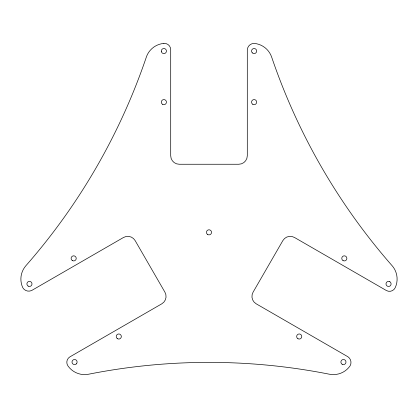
<?xml version="1.0" encoding="UTF-8"?>
<svg xmlns="http://www.w3.org/2000/svg" width="418" height="418" viewBox="0 0 418 418"><rect width="100%" height="100%" fill="white"/><g stroke="black" fill="none" stroke-linecap="round" stroke-linejoin="round"><path stroke-width="0.63" d="M163.877 43.404A20.336 20.336 0 0 0 150.219 50.348L149.007 51.895A20.336 20.336 0 0 0 146.331 57.125A618.264 618.264 0 0 1 25.926 265.676A20.351 20.351 0 0 0 22.812 287.746A6.819 6.819 0 0 0 31.789 290.426L123.514 237.471A8.512 8.512 0 0 1 135.139 240.585L164.927 292.182A8.512 8.512 0 0 1 161.813 303.808L69.952 356.841A6.296 6.296 0 0 0 67.92 365.875A20.357 20.357 0 0 0 80.778 374.241L82.727 374.518A20.357 20.357 0 0 0 88.595 374.22A618.264 618.264 0 0 1 329.405 374.22A20.357 20.357 0 0 0 350.08 365.875A6.819 6.819 0 0 0 347.912 356.763L256.187 303.808A8.512 8.512 0 0 1 253.073 292.182L282.861 240.585A8.512 8.512 0 0 1 294.486 237.471L386.347 290.505A6.296 6.296 0 0 0 395.188 287.746A20.357 20.357 0 0 0 395.998 272.431L395.266 270.608A20.33 20.33 0 0 0 392.074 265.67A618.264 618.264 0 0 1 271.669 57.125A20.351 20.351 0 0 0 254.107 43.394A6.819 6.819 0 0 0 247.299 49.826L247.299 155.742A8.512 8.512 0 0 1 238.788 164.253L179.212 164.253A8.512 8.512 0 0 1 170.701 155.742L170.701 49.669A6.296 6.296 0 0 0 163.893 43.394M76.363 363.853L75.836 364.256A2.555 2.555 0 0 1 72.011 362.27A2.555 2.555 0 0 1 75.428 359.647A2.555 2.555 0 0 1 76.363 363.853M389.827 281.706L389.21 281.45A2.555 2.555 0 0 0 386.039 284.36A2.555 2.555 0 0 0 390.015 286.006A2.555 2.555 0 0 0 389.827 281.706M161.426 51.717L161.338 51.053A2.555 2.555 0 0 1 164.969 48.739A2.555 2.555 0 0 1 165.533 53.008A2.555 2.555 0 0 1 161.426 51.717M117.505 338.726A2.555 2.555 0 0 0 121.335 336.511A2.555 2.555 0 0 0 117.505 334.301A2.555 2.555 0 0 0 117.505 338.726M28.173 286.126A2.555 2.555 0 0 0 32.003 283.916A2.555 2.555 0 0 0 28.173 281.706A2.555 2.555 0 0 0 28.173 286.126M343.047 260.592A2.555 2.555 0 0 0 346.877 258.381A2.555 2.555 0 0 0 343.047 256.171A2.555 2.555 0 0 0 343.047 260.592M342.164 364.256A2.555 2.555 0 0 0 345.994 362.045A2.555 2.555 0 0 0 342.164 359.835A2.555 2.555 0 0 0 342.164 364.256M252.305 52.861A2.555 2.555 0 0 0 256.574 51.717A2.555 2.555 0 0 0 253.449 48.587A2.555 2.555 0 0 0 252.305 52.861M162.612 104.333A2.555 2.555 0 0 0 166.442 102.123A2.555 2.555 0 0 0 162.612 99.907A2.555 2.555 0 0 0 162.612 104.333M252.833 104.333A2.555 2.555 0 0 0 256.662 102.123A2.555 2.555 0 0 0 252.833 99.907A2.555 2.555 0 0 0 252.833 104.333M72.398 260.597A2.555 2.555 0 0 0 76.228 258.381A2.555 2.555 0 0 0 72.398 256.171A2.555 2.555 0 0 0 72.398 260.597M297.94 338.726A2.555 2.555 0 0 0 301.77 336.511A2.555 2.555 0 0 0 297.94 334.301A2.555 2.555 0 0 0 297.94 338.726M207.725 234.55A2.555 2.555 0 0 0 211.555 232.34A2.555 2.555 0 0 0 207.725 230.13A2.555 2.555 0 0 0 207.725 234.55"/></g></svg>
